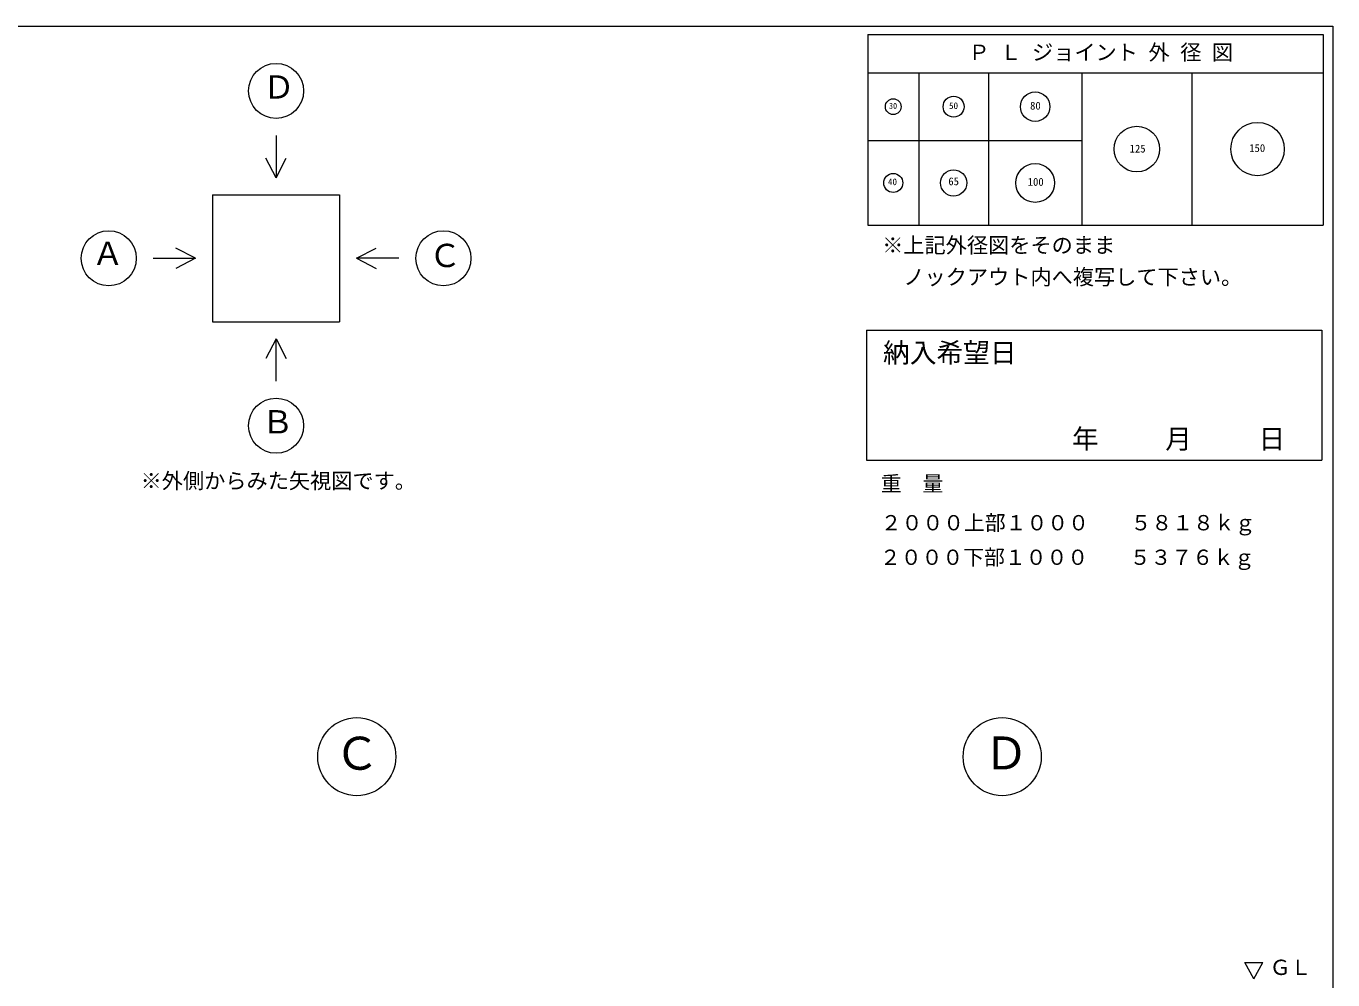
# Model space of a CAD drawing. Units: millimetres, scale not verified. Extents: x -9756 to 9756, y -4836 to 4275.
# Drawn here: x 3636 to 9756, y -190 to 4275 of the extents above; entities that cross this region are included whole.
import ezdxf
from ezdxf.enums import TextEntityAlignment as Align

# ---------------------------------------------------------------- set-up
doc = ezdxf.new("R2010")
doc.units = ezdxf.units.MM
doc.header["$LTSCALE"] = 20
for name, color, linetype, lineweight in [('0-2_waku', 7, 'Continuous', 18), ('0-3_gaikei', 7, 'Continuous', 18), ('0-7_hole', 7, 'Continuous', 18), ('0-D_文字１', 7, 'Continuous', 18)]:
    doc.layers.add(name, color=color, linetype=linetype, lineweight=lineweight)
doc.styles.add('ＭＳ ゴシック', font='')
doc.styles.get('ＭＳ ゴシック').set_extended_font_data('MS Gothic')

msp = doc.modelspace()

# ---------------------------------------------------------------- linework, layer by layer
at = {"layer": '0-2_waku'}
for p, q in [((-2484.39, 4274.88), (9755.61, 4274.88)), ((7565.61, 4274.88), (9755.61, 4274.88)), ((7565.61, 4274.88), (9755.61, 4274.88)), ((7577.67, 4235.2), (7577.67, 3342.38)), ((7577.67, 4235.2), (9710.53, 4235.2)), ((7577.67, 4235.2), (9710.53, 4235.2)), ((7577.67, 4235.2), (9710.53, 4235.2)), ((7577.67, 4235.2), (7577.67, 3342.38)), ((7577.67, 4235.2), (9710.53, 4235.2)), ((7577.67, 4235.2), (9710.53, 4235.2)), ((7577.67, 4235.2), (9710.53, 4235.2)), ((9710.53, 4235.2), (9710.53, 3342.38)), ((9710.53, 4235.2), (9710.53, 3342.38)), ((7577.67, 4056.63), (9710.53, 4056.63)), ((7815.76, 4056.63), (7815.76, 3342.38)), ((8143.13, 4056.63), (8143.13, 3342.38)), ((8579.62, 4056.63), (8579.62, 3342.38)), ((9095.47, 4056.63), (9095.47, 3342.38)), ((7577.67, 3739.19), (8579.62, 3739.19)), ((7577.67, 3342.38), (9710.53, 3342.38)), ((7577.67, 3342.38), (9710.53, 3342.38)), ((7571.82, 2851.04), (7571.82, 2242.51)), ((7571.82, 2851.04), (9704.68, 2851.04)), ((9704.68, 2851.04), (9704.68, 2242.51)), ((7571.82, 2242.51), (9704.68, 2242.51))]:
    msp.add_line(p, q, dxfattribs=at)
msp.add_lwpolyline([(-2484.39, 4274.88), (9755.61, 4274.88), (9755.61, -4275.12)], dxfattribs=at)
at = {"layer": '0-3_gaikei'}
for p, q in [((4806.22, 3763.43), (4806.22, 3565.03)), ((4806.22, 3565.03), (4758.35, 3657.04)), ((4806.22, 3565.03), (4854.09, 3657.04)), ((4508.61, 3485.67), (5103.83, 3485.67)), ((4508.61, 3485.67), (4508.61, 2890.45)), ((5103.83, 3485.67), (5103.83, 2890.45)), ((4230.85, 3188.06), (4429.25, 3188.06)), ((4429.25, 3188.06), (4337.24, 3235.93)), ((4429.25, 3188.06), (4337.24, 3140.19)), ((5183.19, 3188.06), (5275.21, 3235.93)), ((4508.61, 2890.45), (5103.83, 2890.45)), ((4806.22, 2811.09), (4758.35, 2719.07)), ((4806.22, 2811.09), (4854.09, 2719.07)), ((4806.22, 2612.68), (4806.22, 2811.09))]:
    msp.add_line(p, q, dxfattribs=at)
msp.add_lwpolyline([(5381.6, 3188.06), (5183.19, 3188.06), (5275.21, 3140.19)], dxfattribs=at)
for centre, radius in [((4806.22, 3971.76), 128.96), ((4022.52, 3188.06), 128.96), ((5589.92, 3188.06), 128.96), ((4806.22, 2404.36), 128.96), ((5184.36, 854.88), 182.81), ((8206.86, 854.88), 182.81)]:
    msp.add_circle(centre, radius, dxfattribs=at)
at = {"layer": '0-7_hole'}
for centre, radius in [((7696.71, 3897.91), 37), ((7979.44, 3897.91), 49), ((8361.37, 3897.91), 69), ((8837.54, 3699.5), 106.5), ((9403, 3699.5), 125), ((8361.37, 3540.78), 91), ((7696.71, 3540.78), 44.5), ((7979.44, 3540.78), 61.5)]:
    msp.add_circle(centre, radius, dxfattribs=at)
at = {"layer": '0-D_文字１'}
for p, q in [((9385.36, -185.12), (9342.71, -109.24)), ((9342.71, -109.24), (9428.01, -109.24)), ((9385.36, -185.12), (9428.01, -109.24))]:
    msp.add_line(p, q, dxfattribs=at)

# ---------------------------------------------------------------- texts
at = {"layer": '0-D_文字１', "style": 'ＭＳ ゴシック'}
for s, height, p in [('Ｐ Ｌ ジョイント 外 径 図', 72.73, (8049.13, 4093.98)), ('Ｄ', 109.1, (4744.59, 3902.67)), ('50', 31.16, (7957.85, 3877.57)), ('80', 36.66, (8337.55, 3873.23)), ('30', 28.04, (7676.67, 3879.38)), ('125', 36.66, (8803.82, 3672.08)), ('150', 36.66, (9363.81, 3674.73)), ('40', 31.16, (7671.99, 3521.19)), ('65', 36.66, (7954.66, 3519.06)), ('100', 36.66, (8326.43, 3516.6)), ('Ａ', 109.1, (3943.65, 3123.89)), ('Ｃ', 109.1, (5522.85, 3114.05)), ('※上記外径図をそのまま', 72.73, (7644.72, 3191.2)), ('\u3000ノックアウト内へ複写して下さい。', 72.73, (7644.72, 3042.39)), ('納入希望日', 91.64, (7648.92, 2672.67)), ('Ｂ', 109.1, (4739.15, 2335.27)), ('\u3000\u3000\u3000年     月     日', 91.64, (8158.92, 2269.23)), ('※外側からみた矢視図です。', 72.73, (4171.73, 2088.16)), ('重\u3000量', 71.48, (7638.38, 2075.99)), ('２０００上部１０００\u3000\u3000５８１８ｋｇ', 71.48, (7638.19, 1892.99)), ('２０００下部１０００\u3000\u3000５３７６ｋｇ', 71.48, (7634.45, 1731.3)), ('Ｃ', 154.6, (5079.08, 747.3)), ('Ｄ', 154.6, (8119.23, 748.48)), ('ＧＬ', 71.48, (9459.92, -188.47))]:
    msp.add_text(s, height=height, dxfattribs=at).set_placement(p, align=Align.BOTTOM_LEFT)

doc.saveas('drawing.dxf')
